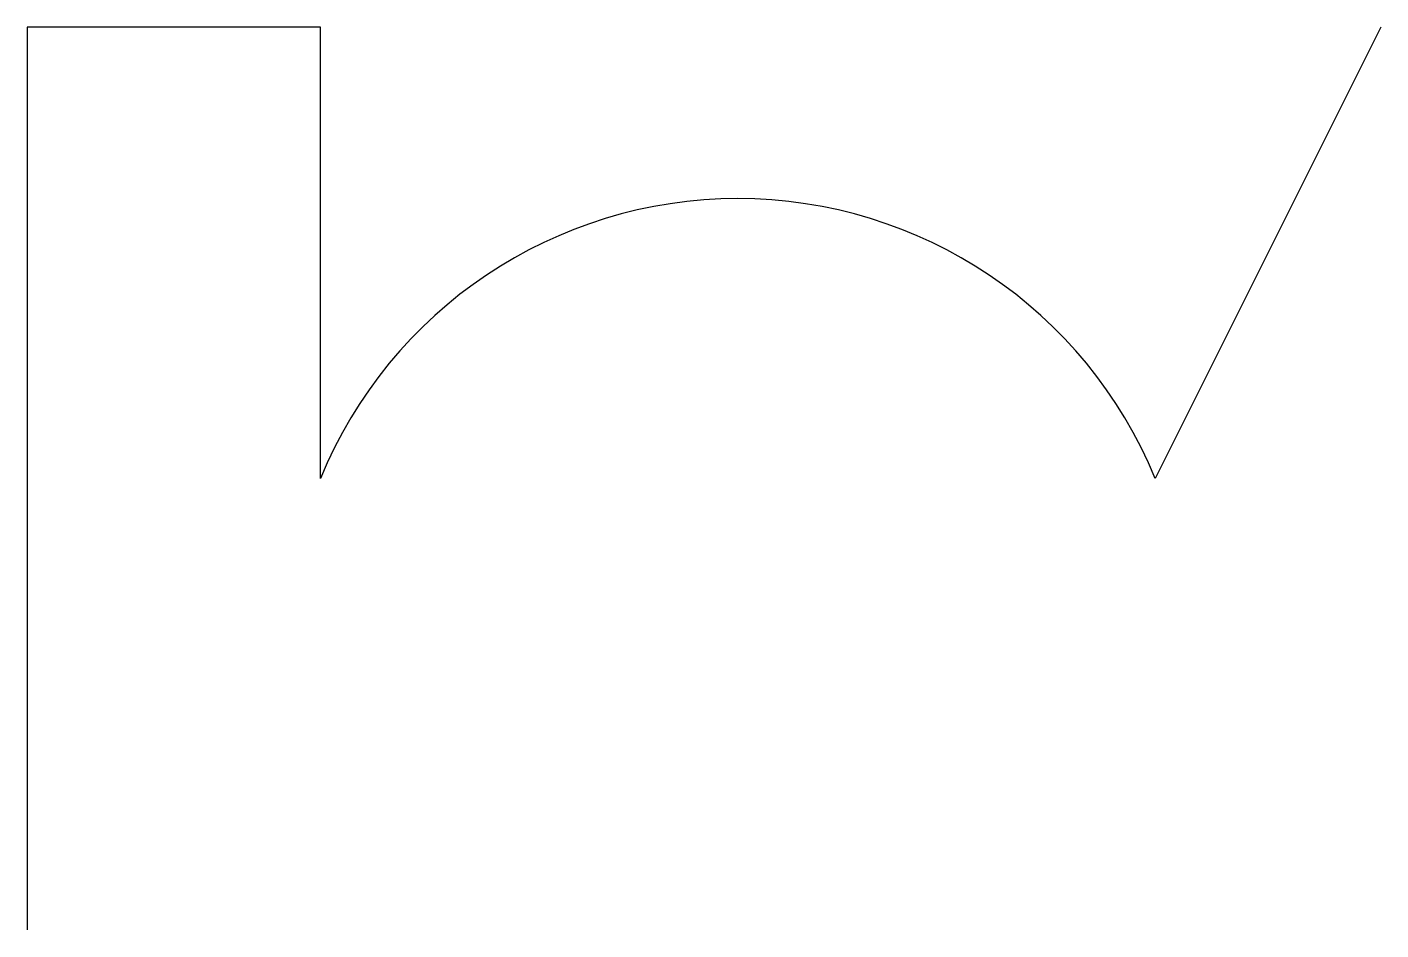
# Model space of a CAD drawing. Header units: millimetres. Extents: x -60 to 0, y -40 to 0.
import ezdxf

# ---------------------------------------------------------------- set-up
doc = ezdxf.new("R2010")
doc.units = ezdxf.units.MM
doc.header["$MEASUREMENT"] = 0
doc.layers.get('0').update_dxf_attribs({"lineweight": 25, "true_color": 0xffffff})

msp = doc.modelspace()

# ---------------------------------------------------------------- linework, layer by layer
for p, q in [((-47, 0), (-60, 0)), ((-60, 0), (-60, -20)), ((-47, -20), (-47, 0)), ((0, 0), (-10, -20)), ((-60, -20), (-60, -40))]:
    msp.add_line(p, q)
msp.add_arc((-28.5, -27.599), 20, 22.33165, 157.66835)

doc.saveas('drawing.dxf')
